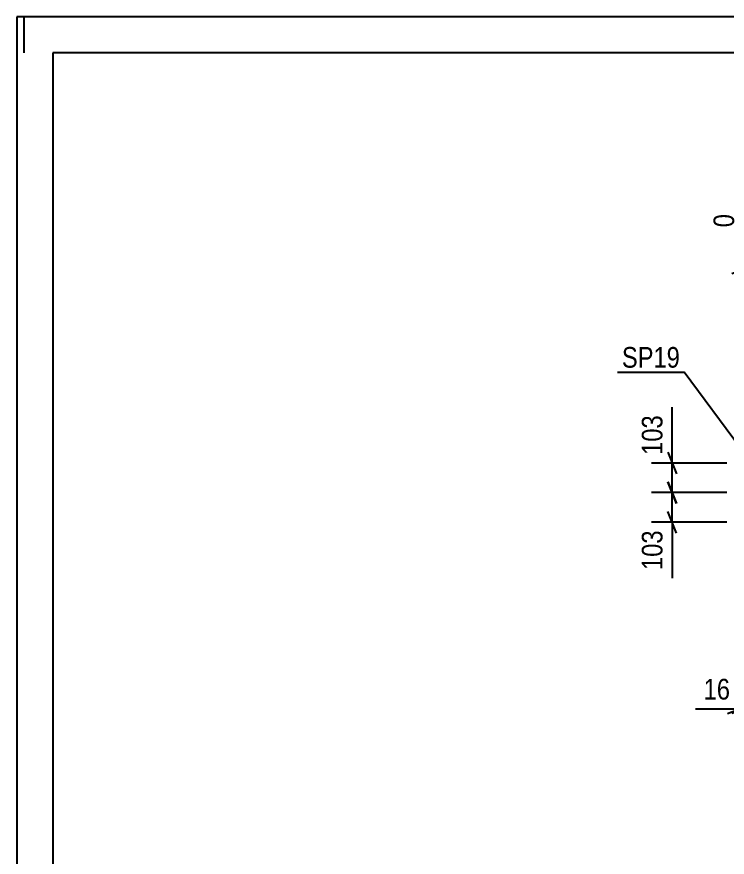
# Model space of a CAD drawing. Header units: millimetres. Extents: x -90 to 751, y -419 to 175.
# Drawn here: x -90.1 to 8.3, y 58.2 to 174.6 of the extents above; entities that cross this region are included whole.
import ezdxf

# ---------------------------------------------------------------- set-up
doc = ezdxf.new("R2010")
doc.units = ezdxf.units.MM
doc.styles.add('Arial Narrow', font='ARIALN.TTF', dxfattribs={"height": 0.2})

# ---------------------------------------------------------------- blocks, each defined once
blk = doc.blocks.new('Unknown-814409720-1133')
at = {"color": 5, "linetype": 'Continuous'}
for p, q in [((750.91, 174.6), (-90.09, 174.6)), ((-90.09, 174.6), (-90.09, -419.4)), ((-89.09, 169.6), (-89.09, 174.6)), ((745.91, 169.6), (-85.09, 169.6)), ((-85.09, 169.6), (-85.09, -414.4))]:
    blk.add_line(p, q, dxfattribs=at)
blk = doc.blocks.new('StraightDimension-814409720-12404 - 2443')
at = {"color": 7, "linetype": 'Continuous'}
for p, q in [((15.57, 113.72), (15.57, 150.95)), ((10.43, 111.72), (10.43, 147.29)), ((8.93, 139.06), (11.93, 140.26)), ((10.43, 139.66), (15.57, 139.66)), ((17.07, 140.26), (14.07, 139.06))]:
    blk.add_line(p, q, dxfattribs=at)
at = {"color": 0}
blk.add_wipeout([(16.34, 140.41), (16.34, 144.61), (9.66, 144.61), (9.66, 140.41)], dxfattribs=at)
at = {"color": 3, "style": 'Arial Narrow'}
blk.add_text('128', height=2.863, dxfattribs=at).set_placement((10.26, 141.01))
at = {"color": 0, "linetype": 'Continuous'}
for points in [[(14.97, 151.55), (10.77, 151.55), (10.77, 144.86), (14.97, 144.86)], [(9.83, 147.89), (5.63, 147.89), (5.63, 144.86), (9.83, 144.86)]]:
    blk.add_wipeout(points, dxfattribs=at)
at = {"color": 3, "linetype": 'Continuous', "style": 'Arial Narrow'}
for s, height, p in [('128', 2.863, (14.37, 145.46)), ('0', 2.86, (9.23, 145.46))]:
    blk.add_text(s, height=height, rotation=90.0002, dxfattribs=at).set_placement(p)
blk = doc.blocks.new('StraightDimension-814409720-2912 - 2443')
at = {"color": 7, "linetype": 'Continuous'}
for p, q in [((0.06, 110.22), (1.26, 107.22)), ((8.24, 108.72), (-2.19, 108.72)), ((0.66, 104.62), (0.66, 108.72)), ((1.26, 103.12), (0.06, 106.12)), ((8.24, 104.62), (-2.19, 104.62)), ((0.66, 104.62), (0.66, 96.89)), ((0.66, 104.62), (0.66, 96.89))]:
    blk.add_line(p, q, dxfattribs=at)
at = {"color": 0}
blk.add_wipeout([(-0.09, 104.1), (-4.29, 104.1), (-4.29, 97.41), (-0.09, 97.41)], dxfattribs=at)
at = {"color": 3, "style": 'Arial Narrow'}
blk.add_text('103', height=2.863, rotation=90.0002, dxfattribs=at).set_placement((-0.69, 98.01))
blk = doc.blocks.new('StraightDimension-814409720-2922 - 2443')
at = {"color": 7, "linetype": 'Continuous'}
for p, q in [((0.66, 112.82), (0.66, 120.56)), ((0.66, 112.82), (0.66, 120.56)), ((0.06, 114.32), (1.26, 111.32)), ((8.24, 112.82), (-2.19, 112.82)), ((0.66, 108.72), (0.66, 112.82)), ((1.26, 107.22), (0.06, 110.22)), ((8.24, 108.72), (-2.19, 108.72))]:
    blk.add_line(p, q, dxfattribs=at)
at = {"color": 0}
blk.add_wipeout([(-0.09, 120.03), (-4.29, 120.03), (-4.29, 113.35), (-0.09, 113.35)], dxfattribs=at)
at = {"color": 3, "style": 'Arial Narrow'}
blk.add_text('103', height=2.863, rotation=90.0002, dxfattribs=at).set_placement((-0.69, 113.95))
blk = doc.blocks.new('StraightDimension-814409720-11707 - 2443')
at = {"color": 7, "linetype": 'Continuous'}
for p, q in [((9.79, 101.22), (9.79, 76.32)), ((10.43, 101.22), (10.43, 76.32)), ((8.29, 78.12), (11.29, 79.32)), ((11.93, 79.32), (8.93, 78.12)), ((9.79, 78.72), (3.89, 78.72)), ((9.79, 78.72), (3.89, 78.72)), ((9.79, 78.72), (10.43, 78.72))]:
    blk.add_line(p, q, dxfattribs=at)
at = {"color": 0}
blk.add_wipeout([(9.27, 79.47), (9.27, 83.67), (4.41, 83.67), (4.41, 79.47)], dxfattribs=at)
at = {"color": 3, "style": 'Arial Narrow'}
blk.add_text('16', height=2.863, dxfattribs=at).set_placement((5.01, 80.07))
blk = doc.blocks.new('Mark-814409720-2610 - 2443')
at = {"color": 30, "linetype": 'Continuous'}
for p in [(-6.91, 125.42), (10.11, 114.86)]:
    blk.add_line(p, (2.33, 125.42), dxfattribs=at)
at = {"color": 0}
blk.add_wipeout([(1.73, 126.02), (1.73, 129.02), (-6.31, 129.02), (-6.31, 126.02)], dxfattribs=at)
blk.add_wipeout([(1.73, 126.02), (1.73, 129.02), (-6.31, 129.02), (-6.31, 126.02)], dxfattribs=at)
at = {"color": 3, "style": 'Arial Narrow'}
blk.add_text('SP19', height=2.863, dxfattribs=at).set_placement((-6.31, 126.02))

msp = doc.modelspace()

# ---------------------------------------------------------------- block references
msp.add_blockref('Unknown-814409720-1133', (0, 0))

# ---------------------------------------------------------------- next in the draw order: block references
for name in ['StraightDimension-814409720-12404 - 2443', 'StraightDimension-814409720-2912 - 2443']:
    msp.add_blockref(name, (0, 0))

# ---------------------------------------------------------------- next in the draw order: block references
for name in ['StraightDimension-814409720-2922 - 2443', 'StraightDimension-814409720-11707 - 2443']:
    msp.add_blockref(name, (0, 0))

# ---------------------------------------------------------------- next in the draw order: block references
msp.add_blockref('Mark-814409720-2610 - 2443', (0, 0))

doc.saveas('drawing.dxf')
